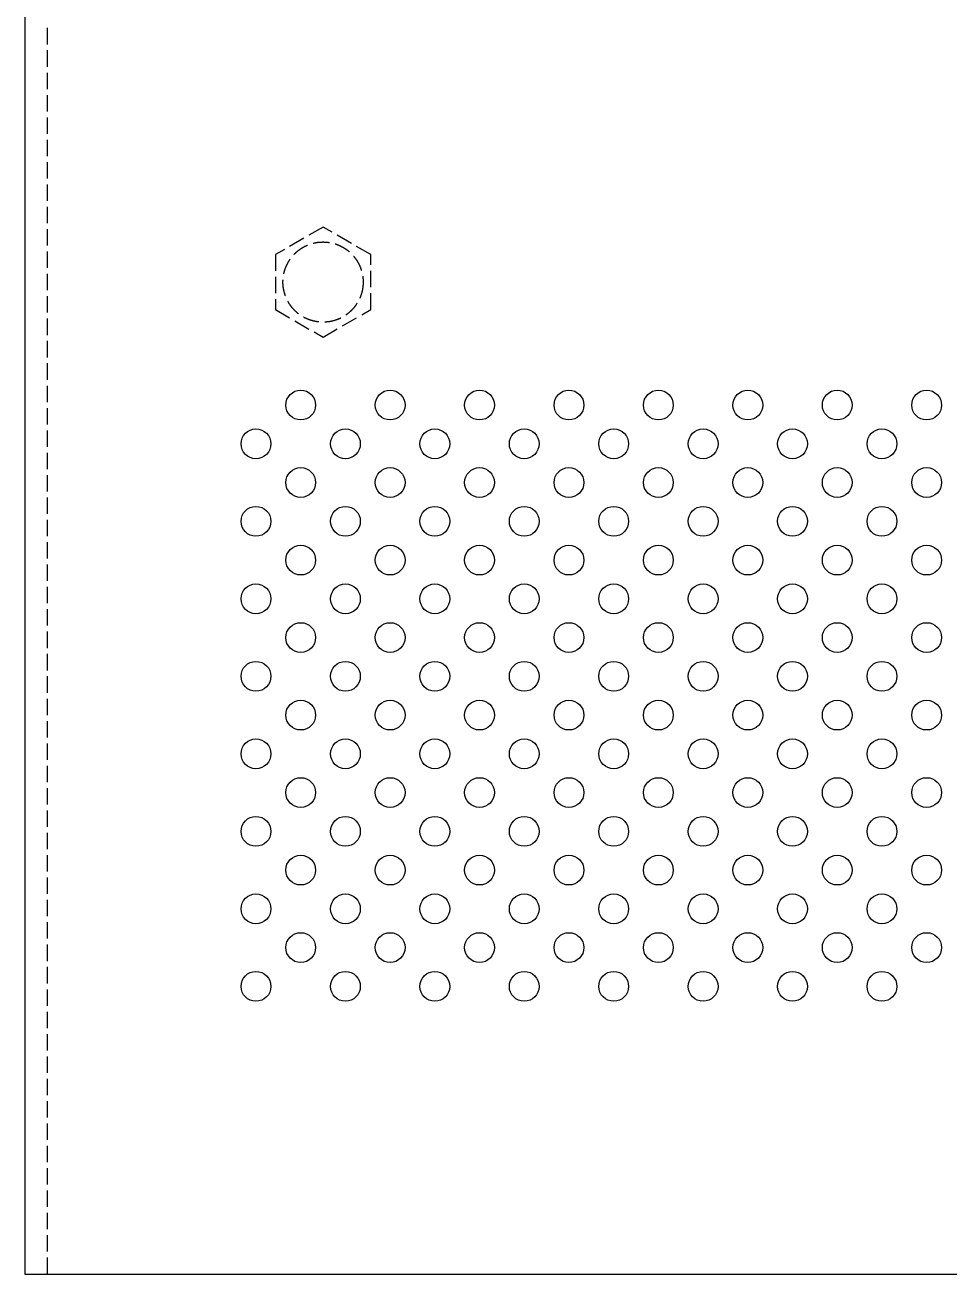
# Model space of a CAD drawing. Extents: x 24 to 486, y -395 to -55.
# Drawn here: x 134.5 to 196.5, y -394.8 to -311 of the extents above; entities that cross this region are included whole.
import ezdxf

# ---------------------------------------------------------------- set-up
doc = ezdxf.new("R2010")
doc.units = 0
doc.layers.add('BLACK', color=7, linetype='CONTINUOUS')

msp = doc.modelspace()

# ---------------------------------------------------------------- linework, layer by layer
at = {"layer": 'BLACK', "linetype": 'CONTINUOUS'}
for p, q in [((134.5, -154.8), (134.5, -394.8)), ((136, -312.3), (136, -311.2)), ((136, -313.8), (136, -312.7)), ((136, -315.3), (136, -314.2)), ((136, -316.8), (136, -315.7)), ((136, -318.3), (136, -317.2)), ((136, -319.8), (136, -318.7)), ((136, -321.3), (136, -320.2)), ((136, -322.8), (136, -321.7)), ((136, -324.3), (136, -323.2)), ((136, -325.8), (136, -324.7)), ((154.5, -324.554958), (153.547372, -325.104958)), ((155.101924, -324.902479), (154.5, -324.554958)), ((156.400962, -325.652479), (155.448334, -325.102479)), ((153.200962, -325.304958), (152.248334, -325.854958)), ((153.040644, -325.99027), (153.06042, -325.977621)), ((153.06042, -325.977621), (153.080304, -325.965145)), ((153.080304, -325.965145), (153.100297, -325.952843)), ((153.100297, -325.952843), (153.120397, -325.940715)), ((153.120397, -325.940715), (153.140601, -325.928764)), ((153.140601, -325.928764), (153.16091, -325.91699)), ((153.16091, -325.91699), (153.18132, -325.905393)), ((153.18132, -325.905393), (153.20183, -325.893975)), ((153.20183, -325.893975), (153.222439, -325.882736)), ((153.222439, -325.882736), (153.243146, -325.871677)), ((153.243146, -325.871677), (153.263949, -325.8608)), ((153.263949, -325.8608), (153.284845, -325.850105)), ((153.284845, -325.850105), (153.305834, -325.839592)), ((153.305834, -325.839592), (153.326914, -325.829263)), ((153.326914, -325.829263), (153.348083, -325.819118)), ((153.348083, -325.819118), (153.36934, -325.809158)), ((153.36934, -325.809158), (153.390684, -325.799384)), ((153.390684, -325.799384), (153.412111, -325.789797)), ((153.412111, -325.789797), (153.433622, -325.780397)), ((153.433622, -325.780397), (153.452164, -325.772473)), ((153.830777, -325.644575), (153.853538, -325.638834)), ((153.853538, -325.638834), (153.876349, -325.633292)), ((153.876349, -325.633292), (153.899208, -325.627949)), ((153.899208, -325.627949), (153.922112, -325.622806)), ((153.922112, -325.622806), (153.945061, -325.617864)), ((153.945061, -325.617864), (153.968051, -325.613121)), ((153.968051, -325.613121), (153.991082, -325.608579)), ((153.991082, -325.608579), (154.014152, -325.604239)), ((154.014152, -325.604239), (154.037259, -325.6001)), ((154.037259, -325.6001), (154.060401, -325.596163)), ((154.060401, -325.596163), (154.083577, -325.592428)), ((154.083577, -325.592428), (154.106784, -325.588895)), ((154.106784, -325.588895), (154.130021, -325.585565)), ((154.130021, -325.585565), (154.153286, -325.582438)), ((154.153286, -325.582438), (154.176578, -325.579513)), ((154.176578, -325.579513), (154.199895, -325.576793)), ((154.199895, -325.576793), (154.223234, -325.574276)), ((154.223234, -325.574276), (154.246594, -325.571962)), ((154.246594, -325.571962), (154.269974, -325.569853)), ((154.269974, -325.569853), (154.293371, -325.567948)), ((154.293371, -325.567948), (154.316784, -325.566247)), ((154.316784, -325.566247), (154.340211, -325.56475)), ((154.340211, -325.56475), (154.36365, -325.563458)), ((154.36365, -325.563458), (154.387099, -325.56237)), ((154.387099, -325.56237), (154.410557, -325.561487)), ((154.410557, -325.561487), (154.434022, -325.560809)), ((154.434022, -325.560809), (154.457492, -325.560336)), ((154.457492, -325.560336), (154.480965, -325.560067)), ((154.480965, -325.560067), (154.504439, -325.560004)), ((154.504439, -325.560004), (154.527913, -325.560145)), ((154.527913, -325.560145), (154.551386, -325.560491)), ((154.551386, -325.560491), (154.574854, -325.561042)), ((154.574854, -325.561042), (154.598316, -325.561797)), ((154.598316, -325.561797), (154.621771, -325.562758)), ((154.621771, -325.562758), (154.645217, -325.563923)), ((154.645217, -325.563923), (154.668651, -325.565292)), ((154.668651, -325.565292), (154.692073, -325.566866)), ((154.692073, -325.566866), (154.71548, -325.568644)), ((154.71548, -325.568644), (154.738871, -325.570627)), ((154.738871, -325.570627), (154.762244, -325.572813)), ((154.762244, -325.572813), (154.785596, -325.575204)), ((154.785596, -325.575204), (154.808927, -325.577798)), ((154.808927, -325.577798), (154.832234, -325.580596)), ((154.832234, -325.580596), (154.855516, -325.583596)), ((154.855516, -325.583596), (154.878771, -325.5868)), ((154.878771, -325.5868), (154.901997, -325.590207)), ((154.901997, -325.590207), (154.921924, -325.593295)), ((155.310863, -325.685122), (155.333215, -325.692295)), ((155.333215, -325.692295), (155.355503, -325.699664)), ((155.355503, -325.699664), (155.377726, -325.707226)), ((155.377726, -325.707226), (155.399882, -325.714983)), ((155.399882, -325.714983), (155.42197, -325.722932)), ((155.42197, -325.722932), (155.443987, -325.731074)), ((155.443987, -325.731074), (155.465933, -325.739408)), ((155.465933, -325.739408), (155.487805, -325.747932)), ((155.487805, -325.747932), (155.509601, -325.756648)), ((155.509601, -325.756648), (155.531321, -325.765553)), ((155.531321, -325.765553), (155.552963, -325.774648)), ((155.552963, -325.774648), (155.574524, -325.783931)), ((155.574524, -325.783931), (155.596003, -325.793401)), ((155.596003, -325.793401), (155.617399, -325.803059)), ((155.617399, -325.803059), (155.63871, -325.812903)), ((155.63871, -325.812903), (155.659934, -325.822933)), ((155.659934, -325.822933), (155.681069, -325.833148)), ((155.681069, -325.833148), (155.702115, -325.843546)), ((155.702115, -325.843546), (155.723069, -325.854128)), ((155.723069, -325.854128), (155.743931, -325.864893)), ((155.743931, -325.864893), (155.764697, -325.875839)), ((155.764697, -325.875839), (155.785367, -325.886966)), ((155.785367, -325.886966), (155.805939, -325.898272)), ((155.805939, -325.898272), (155.826412, -325.909758)), ((155.826412, -325.909758), (155.846784, -325.921422)), ((155.846784, -325.921422), (155.867053, -325.933264)), ((155.867053, -325.933264), (155.887218, -325.945282)), ((155.887218, -325.945282), (155.907277, -325.957475)), ((155.907277, -325.957475), (155.927229, -325.969843)), ((155.927229, -325.969843), (155.947073, -325.982384)), ((157.7, -326.402479), (156.747372, -325.852479)), ((136, -327.3), (136, -326.2)), ((151.901924, -326.054958), (151.3, -326.402479)), ((151.3, -326.402479), (151.3, -327.502479)), ((152.211217, -326.836644), (152.223638, -326.816725)), ((152.223638, -326.816725), (152.236232, -326.796915)), ((152.236232, -326.796915), (152.248999, -326.777215)), ((152.248999, -326.777215), (152.261937, -326.757628)), ((152.261937, -326.757628), (152.275046, -326.738154)), ((152.275046, -326.738154), (152.288323, -326.718796)), ((152.288323, -326.718796), (152.299864, -326.70226)), ((152.553443, -326.393386), (152.569719, -326.37647)), ((152.569719, -326.37647), (152.586142, -326.359697)), ((152.586142, -326.359697), (152.60271, -326.343067)), ((152.60271, -326.343067), (152.619424, -326.326583)), ((152.619424, -326.326583), (152.63628, -326.310245)), ((152.63628, -326.310245), (152.653278, -326.294056)), ((152.653278, -326.294056), (152.670417, -326.278015)), ((152.670417, -326.278015), (152.687695, -326.262124)), ((152.687695, -326.262124), (152.705112, -326.246384)), ((152.705112, -326.246384), (152.722665, -326.230797)), ((152.722665, -326.230797), (152.740353, -326.215364)), ((152.740353, -326.215364), (152.758175, -326.200086)), ((152.758175, -326.200086), (152.77613, -326.184964)), ((152.77613, -326.184964), (152.794217, -326.169999)), ((152.794217, -326.169999), (152.812433, -326.155193)), ((152.812433, -326.155193), (152.830777, -326.140546)), ((152.830777, -326.140546), (152.849249, -326.12606)), ((152.849249, -326.12606), (152.867847, -326.111735)), ((152.867847, -326.111735), (152.886568, -326.097574)), ((152.886568, -326.097574), (152.905413, -326.083576)), ((152.905413, -326.083576), (152.924379, -326.069743)), ((152.924379, -326.069743), (152.943465, -326.056077)), ((152.943465, -326.056077), (152.96267, -326.042577)), ((152.96267, -326.042577), (152.981992, -326.029246)), ((152.981992, -326.029246), (153.001429, -326.016083)), ((153.001429, -326.016083), (153.02098, -326.003091)), ((153.02098, -326.003091), (153.040644, -325.99027)), ((155.947073, -325.982384), (155.966806, -325.995099)), ((155.966806, -325.995099), (155.986428, -326.007985)), ((155.986428, -326.007985), (156.005936, -326.021041)), ((156.005936, -326.021041), (156.02533, -326.034268)), ((156.02533, -326.034268), (156.044608, -326.047663)), ((156.044608, -326.047663), (156.063767, -326.061226)), ((156.063767, -326.061226), (156.082808, -326.074956)), ((156.082808, -326.074956), (156.101729, -326.088851)), ((156.101729, -326.088851), (156.120527, -326.102911)), ((156.120527, -326.102911), (156.139202, -326.117134)), ((156.139202, -326.117134), (156.157752, -326.13152)), ((156.157752, -326.13152), (156.176176, -326.146067)), ((156.176176, -326.146067), (156.194472, -326.160774)), ((156.194472, -326.160774), (156.212639, -326.175641)), ((156.212639, -326.175641), (156.230676, -326.190665)), ((156.230676, -326.190665), (156.248581, -326.205846)), ((156.248581, -326.205846), (156.263855, -326.219011)), ((156.545285, -326.502742), (156.560454, -326.520657)), ((156.560454, -326.520657), (156.575467, -326.538703)), ((156.575467, -326.538703), (156.590322, -326.55688)), ((156.590322, -326.55688), (156.605017, -326.575186)), ((156.605017, -326.575186), (156.619552, -326.593619)), ((156.619552, -326.593619), (156.633926, -326.612178)), ((156.633926, -326.612178), (156.648137, -326.630862)), ((156.648137, -326.630862), (156.662185, -326.64967)), ((156.662185, -326.64967), (156.676068, -326.668599)), ((156.676068, -326.668599), (156.689785, -326.687649)), ((156.689785, -326.687649), (156.703336, -326.706818)), ((156.703336, -326.706818), (156.716718, -326.726104)), ((156.716718, -326.726104), (156.729932, -326.745506)), ((156.729932, -326.745506), (156.742976, -326.765023)), ((156.742976, -326.765023), (156.75585, -326.784653)), ((156.75585, -326.784653), (156.768551, -326.804395)), ((156.768551, -326.804395), (156.78108, -326.824246)), ((157.7, -327.097521), (157.7, -326.402479)), ((151.87577, -327.658801), (151.881029, -327.635923)), ((151.881029, -327.635923), (151.886487, -327.613092)), ((151.886487, -327.613092), (151.892145, -327.590309)), ((151.892145, -327.590309), (151.898001, -327.567577)), ((151.898001, -327.567577), (151.904055, -327.544896)), ((151.904055, -327.544896), (151.910307, -327.522269)), ((151.910307, -327.522269), (151.916757, -327.499698)), ((151.916757, -327.499698), (151.923402, -327.477184)), ((151.923402, -327.477184), (151.930245, -327.454728)), ((151.930245, -327.454728), (151.937282, -327.432334)), ((151.937282, -327.432334), (151.944515, -327.410001)), ((151.944515, -327.410001), (151.951943, -327.387733)), ((151.951943, -327.387733), (151.959565, -327.36553)), ((151.959565, -327.36553), (151.96738, -327.343394)), ((151.96738, -327.343394), (151.975388, -327.321328)), ((151.975388, -327.321328), (151.983588, -327.299332)), ((151.983588, -327.299332), (151.99198, -327.277409)), ((151.99198, -327.277409), (152.000563, -327.255559)), ((152.000563, -327.255559), (152.009336, -327.233786)), ((152.009336, -327.233786), (152.018299, -327.21209)), ((152.018299, -327.21209), (152.02745, -327.190472)), ((152.02745, -327.190472), (152.036791, -327.168936)), ((152.036791, -327.168936), (152.046318, -327.147482)), ((152.046318, -327.147482), (152.056033, -327.126112)), ((152.056033, -327.126112), (152.065934, -327.104827)), ((152.065934, -327.104827), (152.07602, -327.08363)), ((152.07602, -327.08363), (152.08629, -327.062521)), ((152.08629, -327.062521), (152.096745, -327.041503)), ((152.096745, -327.041503), (152.107382, -327.020577)), ((152.107382, -327.020577), (152.118202, -326.999745)), ((152.118202, -326.999745), (152.129203, -326.979007)), ((152.129203, -326.979007), (152.140385, -326.958367)), ((152.140385, -326.958367), (152.151746, -326.937825)), ((152.151746, -326.937825), (152.163286, -326.917383)), ((152.163286, -326.917383), (152.175004, -326.897042)), ((152.175004, -326.897042), (152.1869, -326.876804)), ((152.1869, -326.876804), (152.198971, -326.856671)), ((152.198971, -326.856671), (152.211217, -326.836644)), ((156.78108, -326.824246), (156.793435, -326.844206)), ((156.793435, -326.844206), (156.805615, -326.864274)), ((156.805615, -326.864274), (156.81762, -326.884447)), ((156.81762, -326.884447), (156.829449, -326.904723)), ((156.829449, -326.904723), (156.841099, -326.925103)), ((156.841099, -326.925103), (156.852572, -326.945583)), ((156.852572, -326.945583), (156.863866, -326.966162)), ((156.863866, -326.966162), (156.874979, -326.986839)), ((156.874979, -326.986839), (156.885912, -327.007613)), ((156.885912, -327.007613), (156.896662, -327.028481)), ((156.896662, -327.028481), (156.907231, -327.049442)), ((156.907231, -327.049442), (156.917616, -327.070494)), ((156.917616, -327.070494), (156.927817, -327.091637)), ((156.927817, -327.091637), (156.937833, -327.112867)), ((156.937833, -327.112867), (156.947663, -327.134184)), ((156.947663, -327.134184), (156.957307, -327.155587)), ((156.957307, -327.155587), (156.966764, -327.177072)), ((156.966764, -327.177072), (156.976033, -327.198639)), ((156.976033, -327.198639), (156.985114, -327.220286)), ((156.985114, -327.220286), (156.994005, -327.242012)), ((156.994005, -327.242012), (157.002706, -327.263814)), ((157.002706, -327.263814), (157.011217, -327.285692)), ((157.011217, -327.285692), (157.019536, -327.307643)), ((157.019536, -327.307643), (157.027664, -327.329666)), ((157.027664, -327.329666), (157.035599, -327.351758)), ((157.035599, -327.351758), (157.043341, -327.37392)), ((157.043341, -327.37392), (157.050889, -327.396147)), ((157.050889, -327.396147), (157.058243, -327.41844)), ((157.058243, -327.41844), (157.065402, -327.440797)), ((157.065402, -327.440797), (157.071396, -327.46005)), ((157.7, -328.597521), (157.7, -327.497521)), ((136, -328.8), (136, -327.7)), ((151.3, -327.902479), (151.3, -329.002479)), ((151.810025, -328.238422), (151.810228, -328.214949)), ((151.810026, -328.261897), (151.810025, -328.238422)), ((151.810233, -328.285371), (151.810026, -328.261897)), ((151.810228, -328.214949), (151.810637, -328.191478)), ((151.810644, -328.308842), (151.810233, -328.285371)), ((151.810637, -328.191478), (151.81125, -328.168011)), ((151.81126, -328.332308), (151.810644, -328.308842)), ((151.81125, -328.168011), (151.812068, -328.144551)), ((151.81208, -328.355769), (151.81126, -328.332308)), ((151.812068, -328.144551), (151.81309, -328.121098)), ((151.813106, -328.379221), (151.81208, -328.355769)), ((151.81309, -328.121098), (151.814132, -328.100961)), ((151.814335, -328.402663), (151.813106, -328.379221)), ((151.81577, -328.426094), (151.814335, -328.402663)), ((151.817409, -328.449511), (151.81577, -328.426094)), ((151.819252, -328.472913), (151.817409, -328.449511)), ((151.821299, -328.496298), (151.819252, -328.472913)), ((151.865852, -327.70469), (151.870711, -327.681724)), ((151.870711, -327.681724), (151.87577, -327.658801)), ((157.160052, -327.849724), (157.163444, -327.872952)), ((157.163444, -327.872952), (157.166633, -327.896209)), ((157.166633, -327.896209), (157.169619, -327.919493)), ((157.169619, -327.919493), (157.172401, -327.942802)), ((157.172401, -327.942802), (157.17498, -327.966134)), ((157.17498, -327.966134), (157.177356, -327.989489)), ((157.177356, -327.989489), (157.179527, -328.012862)), ((157.179764, -328.484449), (157.177616, -328.507825)), ((157.179527, -328.012862), (157.181495, -328.036255)), ((157.181708, -328.461055), (157.179764, -328.484449)), ((157.181495, -328.036255), (157.183258, -328.059663)), ((157.183447, -328.437645), (157.181708, -328.461055)), ((157.183258, -328.059663), (157.184816, -328.083086)), ((157.184983, -328.414221), (157.183447, -328.437645)), ((157.184816, -328.083086), (157.186171, -328.106521)), ((157.186313, -328.390784), (157.184983, -328.414221)), ((157.186171, -328.106521), (157.187321, -328.129968)), ((157.18744, -328.367336), (157.186313, -328.390784)), ((157.187321, -328.129968), (157.188266, -328.153423)), ((157.188361, -328.34388), (157.18744, -328.367336)), ((157.188266, -328.153423), (157.189006, -328.176886)), ((157.189078, -328.320416), (157.188361, -328.34388)), ((157.189006, -328.176886), (157.189542, -328.200355)), ((157.18959, -328.296947), (157.189078, -328.320416)), ((157.189542, -328.200355), (157.189873, -328.223827)), ((157.189898, -328.273474), (157.18959, -328.296947)), ((157.189873, -328.223827), (157.189999, -328.247301)), ((157.19, -328.25), (157.189898, -328.273474)), ((157.189999, -328.247301), (157.19, -328.25)), ((136, -330.3), (136, -329.2)), ((151.823551, -328.519665), (151.821299, -328.496298)), ((151.826006, -328.543011), (151.823551, -328.519665)), ((151.828665, -328.566334), (151.826006, -328.543011)), ((151.831527, -328.589634), (151.828665, -328.566334)), ((151.834592, -328.612907), (151.831527, -328.589634)), ((151.837861, -328.636153), (151.834592, -328.612907)), ((151.841332, -328.65937), (151.837861, -328.636153)), ((151.845005, -328.682555), (151.841332, -328.65937)), ((151.848881, -328.705708), (151.845005, -328.682555)), ((151.852959, -328.728825), (151.848881, -328.705708)), ((151.857238, -328.751907), (151.852959, -328.728825)), ((151.861719, -328.77495), (151.857238, -328.751907)), ((151.8664, -328.797953), (151.861719, -328.77495)), ((151.871282, -328.820914), (151.8664, -328.797953)), ((151.876364, -328.843832), (151.871282, -328.820914)), ((151.881646, -328.866705), (151.876364, -328.843832)), ((151.887128, -328.88953), (151.881646, -328.866705)), ((151.892808, -328.912307), (151.887128, -328.88953)), ((151.898687, -328.935034), (151.892808, -328.912307)), ((151.904764, -328.957708), (151.898687, -328.935034)), ((151.911039, -328.980329), (151.904764, -328.957708)), ((151.917511, -329.002893), (151.911039, -328.980329)), ((151.924179, -329.025401), (151.917511, -329.002893)), ((151.931044, -329.047849), (151.924179, -329.025401)), ((151.938104, -329.070237), (151.931044, -329.047849)), ((151.945359, -329.092562), (151.938104, -329.070237)), ((151.952809, -329.114823), (151.945359, -329.092562)), ((151.960453, -329.137019), (151.952809, -329.114823)), ((151.968291, -329.159146), (151.960453, -329.137019)), ((151.976321, -329.181205), (151.968291, -329.159146)), ((156.976158, -329.301067), (156.96821, -329.319599)), ((156.985236, -329.279418), (156.976158, -329.301067)), ((156.994125, -329.257692), (156.985236, -329.279418)), ((157.002823, -329.235888), (156.994125, -329.257692)), ((157.011331, -329.21401), (157.002823, -329.235888)), ((157.019648, -329.192058), (157.011331, -329.21401)), ((157.027773, -329.170034), (157.019648, -329.192058)), ((157.035706, -329.14794), (157.027773, -329.170034)), ((157.043445, -329.125778), (157.035706, -329.14794)), ((157.050991, -329.10355), (157.043445, -329.125778)), ((157.058342, -329.081256), (157.050991, -329.10355)), ((157.065499, -329.058899), (157.058342, -329.081256)), ((157.07246, -329.03648), (157.065499, -329.058899)), ((157.079225, -329.014001), (157.07246, -329.03648)), ((157.085794, -328.991464), (157.079225, -329.014001)), ((157.092166, -328.968871), (157.085794, -328.991464)), ((157.09834, -328.946223), (157.092166, -328.968871)), ((157.104317, -328.923522), (157.09834, -328.946223)), ((157.110096, -328.90077), (157.104317, -328.923522)), ((157.115675, -328.877968), (157.110096, -328.90077)), ((157.121055, -328.855118), (157.115675, -328.877968)), ((157.126236, -328.832223), (157.121055, -328.855118)), ((157.131217, -328.809282), (157.126236, -328.832223)), ((157.135997, -328.7863), (157.131217, -328.809282)), ((157.140577, -328.763276), (157.135997, -328.7863)), ((157.144956, -328.740214), (157.140577, -328.763276)), ((157.149133, -328.717114), (157.144956, -328.740214)), ((157.153108, -328.693978), (157.149133, -328.717114)), ((157.156882, -328.670809), (157.153108, -328.693978)), ((157.160453, -328.647607), (157.156882, -328.670809)), ((157.163821, -328.624376), (157.160453, -328.647607)), ((157.166987, -328.601115), (157.163821, -328.624376)), ((157.169949, -328.577829), (157.166987, -328.601115)), ((157.172708, -328.554517), (157.169949, -328.577829)), ((157.175264, -328.531182), (157.172708, -328.554517)), ((157.177616, -328.507825), (157.175264, -328.531182)), ((157.7, -330.097521), (157.7, -328.997521)), ((151.3, -329.402479), (151.3, -330.097521)), ((151.3, -330.097521), (152.252628, -330.647521)), ((152.151902, -329.562454), (152.14213, -329.544816)), ((152.163445, -329.582895), (152.151902, -329.562454)), ((152.175165, -329.603234), (152.163445, -329.582895)), ((152.187063, -329.62347), (152.175165, -329.603234)), ((152.199136, -329.643602), (152.187063, -329.62347)), ((152.211385, -329.663627), (152.199136, -329.643602)), ((152.223808, -329.683545), (152.211385, -329.663627)), ((152.236405, -329.703354), (152.223808, -329.683545)), ((152.249174, -329.723052), (152.236405, -329.703354)), ((152.262114, -329.742638), (152.249174, -329.723052)), ((152.275225, -329.76211), (152.262114, -329.742638)), ((152.288505, -329.781467), (152.275225, -329.76211)), ((152.301954, -329.800707), (152.288505, -329.781467)), ((152.31557, -329.81983), (152.301954, -329.800707)), ((152.329352, -329.838832), (152.31557, -329.81983)), ((152.3433, -329.857714), (152.329352, -329.838832)), ((152.357412, -329.876473), (152.3433, -329.857714)), ((152.371687, -329.895109), (152.357412, -329.876473)), ((152.386124, -329.913619), (152.371687, -329.895109)), ((152.400722, -329.932002), (152.386124, -329.913619)), ((152.41548, -329.950258), (152.400722, -329.932002)), ((152.430397, -329.968384), (152.41548, -329.950258)), ((152.445471, -329.986379), (152.430397, -329.968384)), ((152.460702, -330.004242), (152.445471, -329.986379)), ((152.476088, -330.021971), (152.460702, -330.004242)), ((152.491628, -330.039565), (152.476088, -330.021971)), ((152.507321, -330.057023), (152.491628, -330.039565)), ((152.523166, -330.074343), (152.507321, -330.057023)), ((152.539162, -330.091525), (152.523166, -330.074343)), ((152.555307, -330.108566), (152.539162, -330.091525)), ((152.5716, -330.125466), (152.555307, -330.108566)), ((152.588039, -330.142223), (152.5716, -330.125466)), ((152.604625, -330.158835), (152.588039, -330.142223)), ((152.621354, -330.175303), (152.604625, -330.158835)), ((156.387142, -330.166975), (156.370342, -330.18337)), ((156.403799, -330.150434), (156.387142, -330.166975)), ((156.420311, -330.133748), (156.403799, -330.150434)), ((156.436676, -330.116919), (156.420311, -330.133748)), ((156.452894, -330.099947), (156.436676, -330.116919)), ((156.468963, -330.082835), (156.452894, -330.099947)), ((156.484883, -330.065583), (156.468963, -330.082835)), ((156.500651, -330.048192), (156.484883, -330.065583)), ((156.516267, -330.030665), (156.500651, -330.048192)), ((156.531729, -330.013002), (156.516267, -330.030665)), ((156.547037, -329.995205), (156.531729, -330.013002)), ((156.562188, -329.977275), (156.547037, -329.995205)), ((156.577183, -329.959214), (156.562188, -329.977275)), ((156.592019, -329.941022), (156.577183, -329.959214)), ((156.606696, -329.922702), (156.592019, -329.941022)), ((156.621213, -329.904254), (156.606696, -329.922702)), ((156.635568, -329.88568), (156.621213, -329.904254)), ((156.649761, -329.866981), (156.635568, -329.88568)), ((156.663789, -329.84816), (156.649761, -329.866981)), ((156.677653, -329.829217), (156.663789, -329.84816)), ((156.691352, -329.810153), (156.677653, -329.829217)), ((156.704883, -329.790971), (156.691352, -329.810153)), ((156.718246, -329.771671), (156.704883, -329.790971)), ((156.731441, -329.752256), (156.718246, -329.771671)), ((156.744465, -329.732726), (156.731441, -329.752256)), ((156.757319, -329.713083), (156.744465, -329.732726)), ((156.770001, -329.693329), (156.757319, -329.713083)), ((156.782509, -329.673464), (156.770001, -329.693329)), ((157.098076, -330.445042), (157.7, -330.097521)), ((136, -331.8), (136, -330.7)), ((152.599038, -330.847521), (153.551666, -331.397521)), ((152.638227, -330.191623), (152.621354, -330.175303)), ((152.655242, -330.207796), (152.638227, -330.191623)), ((152.672397, -330.22382), (152.655242, -330.207796)), ((152.689691, -330.239694), (152.672397, -330.22382)), ((152.707123, -330.255416), (152.689691, -330.239694)), ((152.724692, -330.270985), (152.707123, -330.255416)), ((152.742395, -330.2864), (152.724692, -330.270985)), ((152.760233, -330.30166), (152.742395, -330.2864)), ((152.778203, -330.316764), (152.760233, -330.30166)), ((152.796304, -330.331711), (152.778203, -330.316764)), ((152.814535, -330.346499), (152.796304, -330.331711)), ((152.832895, -330.361128), (152.814535, -330.346499)), ((152.851381, -330.375595), (152.832895, -330.361128)), ((153.20211, -330.606179), (153.184484, -330.596384)), ((153.222721, -330.617416), (153.20211, -330.606179)), ((153.243429, -330.628472), (153.222721, -330.617416)), ((153.264232, -330.639347), (153.243429, -330.628472)), ((153.28513, -330.65004), (153.264232, -330.639347)), ((153.30612, -330.66055), (153.28513, -330.65004)), ((153.327202, -330.670877), (153.30612, -330.66055)), ((153.348372, -330.681019), (153.327202, -330.670877)), ((153.36963, -330.690976), (153.348372, -330.681019)), ((153.390975, -330.700747), (153.36963, -330.690976)), ((153.412403, -330.710332), (153.390975, -330.700747)), ((153.433915, -330.719729), (153.412403, -330.710332)), ((153.455508, -330.728938), (153.433915, -330.719729)), ((153.47718, -330.737959), (153.455508, -330.728938)), ((153.49893, -330.74679), (153.47718, -330.737959)), ((153.520757, -330.755431), (153.49893, -330.74679)), ((153.542658, -330.763881), (153.520757, -330.755431)), ((153.564632, -330.772139), (153.542658, -330.763881)), ((153.586677, -330.780206), (153.564632, -330.772139)), ((153.608792, -330.788079), (153.586677, -330.780206)), ((153.630974, -330.79576), (153.608792, -330.788079)), ((153.653223, -330.803247), (153.630974, -330.79576)), ((153.675536, -330.810539), (153.653223, -330.803247)), ((153.697912, -330.817636), (153.675536, -330.810539)), ((153.720349, -330.824538), (153.697912, -330.817636)), ((153.742846, -330.831243), (153.720349, -330.824538)), ((153.7654, -330.837752), (153.742846, -330.831243)), ((153.78801, -330.844064), (153.7654, -330.837752)), ((153.810674, -330.850179), (153.78801, -330.844064)), ((153.833391, -330.856095), (153.810674, -330.850179)), ((153.856159, -330.861813), (153.833391, -330.856095)), ((153.878975, -330.867332), (153.856159, -330.861813)), ((153.901839, -330.872652), (153.878975, -330.867332)), ((153.924749, -330.877772), (153.901839, -330.872652)), ((153.947702, -330.882692), (153.924749, -330.877772)), ((153.970697, -330.887411), (153.947702, -330.882692)), ((153.993733, -330.89193), (153.970697, -330.887411)), ((154.016807, -330.896247), (153.993733, -330.89193)), ((154.039918, -330.900363), (154.016807, -330.896247)), ((154.063064, -330.904277), (154.039918, -330.900363)), ((154.086243, -330.907989), (154.063064, -330.904277)), ((154.109454, -330.911498), (154.086243, -330.907989)), ((154.132694, -330.914805), (154.109454, -330.911498)), ((154.155963, -330.917909), (154.132694, -330.914805)), ((154.179258, -330.92081), (154.155963, -330.917909)), ((154.202577, -330.923507), (154.179258, -330.92081)), ((154.225919, -330.926001), (154.202577, -330.923507)), ((154.645536, -330.93606), (154.625397, -330.937076)), ((154.66897, -330.934688), (154.645536, -330.93606)), ((154.692392, -330.933111), (154.66897, -330.934688)), ((154.715799, -330.93133), (154.692392, -330.933111)), ((154.739189, -330.929345), (154.715799, -330.93133)), ((154.762562, -330.927155), (154.739189, -330.929345)), ((154.785914, -330.924762), (154.762562, -330.927155)), ((154.809244, -330.922165), (154.785914, -330.924762)), ((154.832551, -330.919365), (154.809244, -330.922165)), ((154.855833, -330.916361), (154.832551, -330.919365)), ((154.879088, -330.913155), (154.855833, -330.916361)), ((154.902313, -330.909745), (154.879088, -330.913155)), ((154.925508, -330.906133), (154.902313, -330.909745)), ((154.948671, -330.902319), (154.925508, -330.906133)), ((154.971799, -330.898302), (154.948671, -330.902319)), ((154.994892, -330.894084), (154.971799, -330.898302)), ((155.017947, -330.889665), (154.994892, -330.894084)), ((155.040962, -330.885045), (155.017947, -330.889665)), ((155.063936, -330.880224), (155.040962, -330.885045)), ((155.086868, -330.875202), (155.063936, -330.880224)), ((155.109754, -330.869981), (155.086868, -330.875202)), ((155.132594, -330.86456), (155.109754, -330.869981)), ((155.155386, -330.85894), (155.132594, -330.86456)), ((155.178128, -330.853122), (155.155386, -330.85894)), ((155.200819, -330.847105), (155.178128, -330.853122)), ((155.223456, -330.84089), (155.200819, -330.847105)), ((155.246038, -330.834478), (155.223456, -330.84089)), ((155.268563, -330.827869), (155.246038, -330.834478)), ((155.29103, -330.821064), (155.268563, -330.827869)), ((155.313436, -330.814064), (155.29103, -330.821064)), ((155.33578, -330.806867), (155.313436, -330.814064)), ((155.358061, -330.799477), (155.33578, -330.806867)), ((155.380277, -330.791892), (155.358061, -330.799477)), ((155.402425, -330.784113), (155.380277, -330.791892)), ((155.424505, -330.776142), (155.402425, -330.784113)), ((155.446514, -330.767978), (155.424505, -330.776142)), ((155.468451, -330.759622), (155.446514, -330.767978)), ((155.490314, -330.751075), (155.468451, -330.759622)), ((155.512102, -330.742338), (155.490314, -330.751075)), ((155.533813, -330.733411), (155.512102, -330.742338)), ((155.555446, -330.724295), (155.533813, -330.733411)), ((155.576997, -330.71499), (155.555446, -330.724295)), ((155.598467, -330.705498), (155.576997, -330.71499)), ((155.619853, -330.695819), (155.598467, -330.705498)), ((155.641154, -330.685953), (155.619853, -330.695819)), ((155.662368, -330.675902), (155.641154, -330.685953)), ((155.683494, -330.665666), (155.662368, -330.675902)), ((155.799038, -331.195042), (156.751666, -330.645042)), ((156.044869, -330.452153), (156.028318, -330.463672)), ((156.064027, -330.438588), (156.044869, -330.452153)), ((156.083067, -330.424856), (156.064027, -330.438588)), ((156.101985, -330.410959), (156.083067, -330.424856)), ((156.120782, -330.396897), (156.101985, -330.410959)), ((156.139455, -330.382671), (156.120782, -330.396897)), ((156.158004, -330.368283), (156.139455, -330.382671)), ((156.176426, -330.353734), (156.158004, -330.368283)), ((156.19472, -330.339024), (156.176426, -330.353734)), ((156.212886, -330.324156), (156.19472, -330.339024)), ((156.230921, -330.309129), (156.212886, -330.324156)), ((156.248824, -330.293946), (156.230921, -330.309129)), ((156.266594, -330.278607), (156.248824, -330.293946)), ((156.284229, -330.263113), (156.266594, -330.278607)), ((156.301729, -330.247467), (156.284229, -330.263113)), ((156.319091, -330.231668), (156.301729, -330.247467)), ((156.336315, -330.215718), (156.319091, -330.231668)), ((156.353399, -330.199618), (156.336315, -330.215718)), ((156.370342, -330.18337), (156.353399, -330.199618)), ((153.898076, -331.597521), (154.5, -331.945042)), ((154.5, -331.945042), (155.452628, -331.395042)), ((136, -333.3), (136, -332.2)), ((136, -334.8), (136, -333.7)), ((136, -336.3), (136, -335.2)), ((136, -337.8), (136, -336.7)), ((136, -339.3), (136, -338.2)), ((136, -340.8), (136, -339.7)), ((136, -342.3), (136, -341.2)), ((136, -343.8), (136, -342.7)), ((136, -345.3), (136, -344.2)), ((136, -346.8), (136, -345.7)), ((136, -348.3), (136, -347.2)), ((136, -349.8), (136, -348.7)), ((136, -351.3), (136, -350.2)), ((136, -352.8), (136, -351.7)), ((136, -354.3), (136, -353.2)), ((136, -355.8), (136, -354.7)), ((136, -357.3), (136, -356.2)), ((136, -358.8), (136, -357.7)), ((136, -360.3), (136, -359.2)), ((136, -361.8), (136, -360.7)), ((136, -363.3), (136, -362.2)), ((136, -364.8), (136, -363.7)), ((136, -366.3), (136, -365.2)), ((136, -367.8), (136, -366.7)), ((136, -369.3), (136, -368.2)), ((136, -370.8), (136, -369.7)), ((136, -372.3), (136, -371.2)), ((136, -373.8), (136, -372.7)), ((136, -375.3), (136, -374.2)), ((136, -376.8), (136, -375.7)), ((136, -378.3), (136, -377.2)), ((136, -379.8), (136, -378.7)), ((136, -381.3), (136, -380.2)), ((136, -382.8), (136, -381.7)), ((136, -384.3), (136, -383.2)), ((136, -385.8), (136, -384.7)), ((136, -387.3), (136, -386.2)), ((136, -388.8), (136, -387.7)), ((136, -390.3), (136, -389.2)), ((136, -391.8), (136, -390.7)), ((136, -393.3), (136, -392.2)), ((136, -394.8), (136, -393.7)), ((134.5, -394.8), (390, -394.8))]:
    msp.add_line(p, q, dxfattribs=at)
at = {"layer": 'BLACK'}
for centre in [(153, -336.5), (159, -336.5), (165, -336.5), (171, -336.5), (177, -336.5), (183, -336.5), (189, -336.5), (195, -336.5), (150, -339.1), (156, -339.1), (162, -339.1), (168, -339.1), (174, -339.1), (180, -339.1), (186, -339.1), (192, -339.1), (153, -341.7), (159, -341.7), (165, -341.7), (171, -341.7), (177, -341.7), (183, -341.7), (189, -341.7), (195, -341.7), (150, -344.3), (156, -344.3), (162, -344.3), (168, -344.3), (174, -344.3), (180, -344.3), (186, -344.3), (192, -344.3), (153, -346.9), (159, -346.9), (165, -346.9), (171, -346.9), (177, -346.9), (183, -346.9), (189, -346.9), (195, -346.9), (150, -349.5), (156, -349.5), (162, -349.5), (168, -349.5), (174, -349.5), (180, -349.5), (186, -349.5), (192, -349.5), (153, -352.1), (159, -352.1), (165, -352.1), (171, -352.1), (177, -352.1), (183, -352.1), (189, -352.1), (195, -352.1), (150, -354.7), (156, -354.7), (162, -354.7), (168, -354.7), (174, -354.7), (180, -354.7), (186, -354.7), (192, -354.7), (153, -357.3), (159, -357.3), (165, -357.3), (171, -357.3), (177, -357.3), (183, -357.3), (189, -357.3), (195, -357.3), (150, -359.9), (156, -359.9), (162, -359.9), (168, -359.9), (174, -359.9), (180, -359.9), (186, -359.9), (192, -359.9), (153, -362.5), (159, -362.5), (165, -362.5), (171, -362.5), (177, -362.5), (183, -362.5), (189, -362.5), (195, -362.5), (150, -365.1), (156, -365.1), (162, -365.1), (168, -365.1), (174, -365.1), (180, -365.1), (186, -365.1), (192, -365.1), (153, -367.7), (159, -367.7), (165, -367.7), (171, -367.7), (177, -367.7), (183, -367.7), (189, -367.7), (195, -367.7), (150, -370.3), (156, -370.3), (162, -370.3), (168, -370.3), (174, -370.3), (180, -370.3), (186, -370.3), (192, -370.3), (153, -372.9), (159, -372.9), (165, -372.9), (171, -372.9), (177, -372.9), (183, -372.9), (189, -372.9), (195, -372.9), (150, -375.5), (156, -375.5), (162, -375.5), (168, -375.5), (174, -375.5), (180, -375.5), (186, -375.5), (192, -375.5)]:
    msp.add_circle(centre, 1, dxfattribs=at)

doc.saveas('drawing.dxf')
